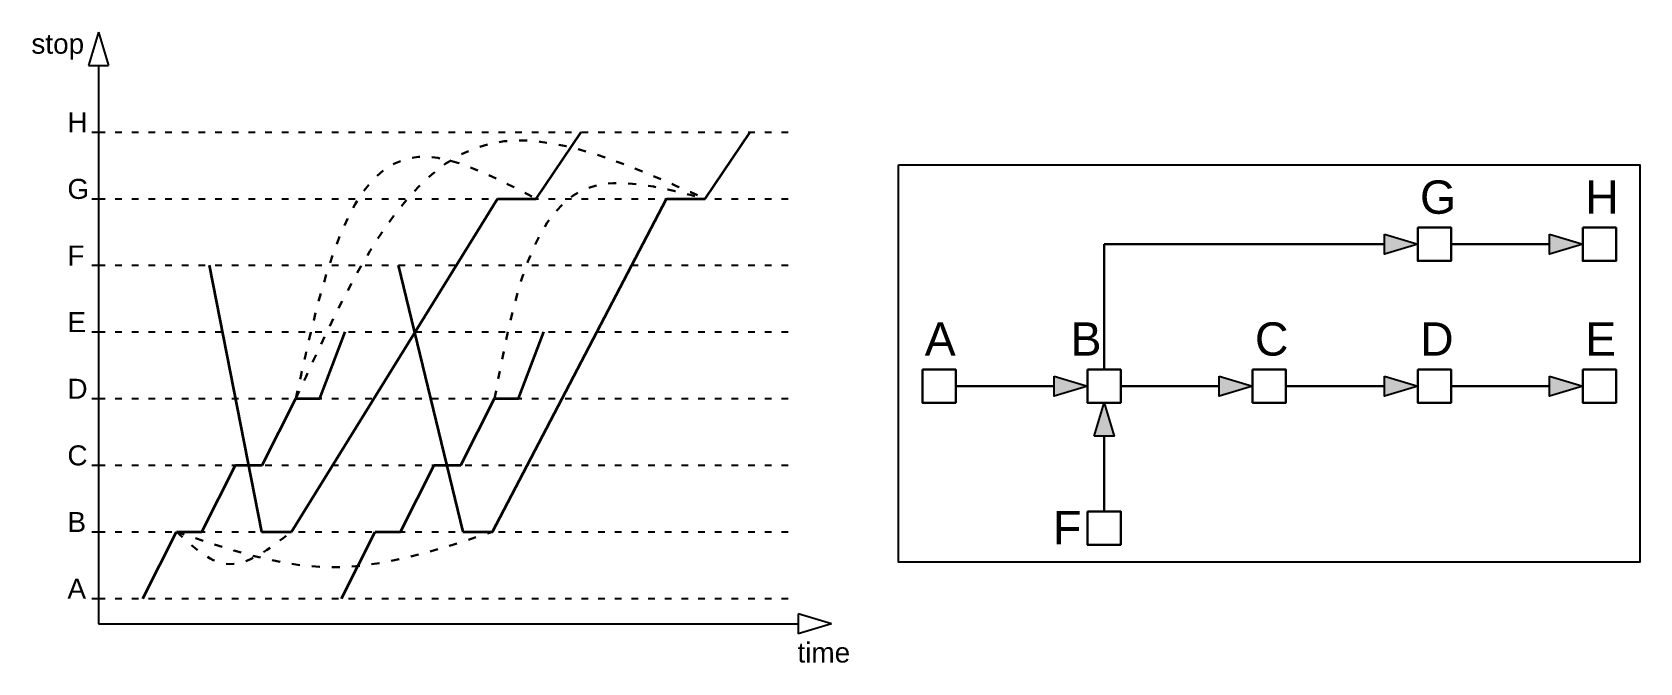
# Model space of a CAD drawing. Header units: millimetres. Extents: x 2160.5 to 2184.6, y 1844.3 to 1853.8.
import ezdxf

# ---------------------------------------------------------------- set-up
doc = ezdxf.new("R2010")
doc.units = ezdxf.units.MM
doc.linetypes.add('ACAD_ISO03W100', pattern=[30, 12, -18])
doc.linetypes.add('ACAD_ISO07W100', pattern=[3, 0, -3])
doc.styles.get("Standard").update_dxf_attribs({"font": 'arial.ttf'})
pattern_1 = [(0, (0.506, 1), (0, 6.985), [5.08, -1.905]), (90, (0.506, 1), (-6.985, 4e-16), [5.08, -1.905])]
pattern_2 = [(0, (1.784, 1), (0, 6.985), [5.08, -1.905]), (90, (1.784, 1), (-6.985, 4e-16), [5.08, -1.905])]
pattern_3 = [(0, (0, 0), (0, 6.985), [5.08, -1.905]), (90, (0, 0), (-6.985, 4e-16), [5.08, -1.905])]

msp = doc.modelspace()

# ---------------------------------------------------------------- hatches: boundary and pattern name
h = msp.add_hatch()
h.set_pattern_fill('ANGLE', color=5)
h.set_pattern_definition(pattern_3)
h.paths.add_polyline_path([(2168.63, 1852.315), (2168.83, 1852.315, 1)])
h.paths.add_polyline_path([(2168.83, 1852.315), (2168.73, 1852.315), (2168.674, 1852.232, 0.601078)])
h.paths.add_polyline_path([(2168.73, 1852.315), (2168.63, 1852.315, 0.249158), (2168.674, 1852.232)])
h = msp.add_hatch()
h.set_pattern_fill('ANGLE', color=5)
h.set_pattern_definition(pattern_3)
h.paths.add_polyline_path([(2171.165, 1852.315), (2171.365, 1852.315, 1)])
h.paths.add_polyline_path([(2171.365, 1852.315), (2171.265, 1852.315), (2171.209, 1852.232, 0.601078)])
h.paths.add_polyline_path([(2171.265, 1852.315), (2171.165, 1852.315, 0.249158), (2171.209, 1852.232)])
h = msp.add_hatch()
h.set_pattern_fill('ANGLE', color=5)
h.set_pattern_definition(pattern_3)
h.paths.add_polyline_path([(2167.574, 1851.315), (2167.474, 1851.315), (2167.421, 1851.23, 0.58755)])
h.paths.add_polyline_path([(2167.374, 1851.315, 0.259802), (2167.421, 1851.23), (2167.474, 1851.315), (2167.574, 1851.315, 1)])
h = msp.add_hatch()
h.set_pattern_fill('ANGLE', color=232)
h.set_pattern_definition(pattern_3)
h.paths.add_polyline_path([(2168.111, 1851.398), (2168.055, 1851.315), (2167.955, 1851.315, 1), (2168.155, 1851.315, 0.249158)])
h.paths.add_polyline_path([(2168.111, 1851.398, 0.601078), (2167.955, 1851.315), (2168.055, 1851.315)])
h = msp.add_hatch()
h.set_pattern_fill('ANGLE', color=5)
h.set_pattern_definition(pattern_3)
h.paths.add_polyline_path([(2170.109, 1851.315), (2170.009, 1851.315), (2169.962, 1851.227, 0.563124)])
h.paths.add_polyline_path([(2169.909, 1851.315, 0.279489), (2169.962, 1851.227), (2170.009, 1851.315), (2170.109, 1851.315, 1)])
h = msp.add_hatch()
h.set_pattern_fill('ANGLE', color=232)
h.set_pattern_definition(pattern_3)
h.paths.add_polyline_path([(2170.689, 1851.315, 0.249158), (2170.645, 1851.398), (2170.589, 1851.315), (2170.489, 1851.315, 1)])
h.paths.add_polyline_path([(2170.645, 1851.398, 0.601078), (2170.489, 1851.315), (2170.589, 1851.315)])
h = msp.add_hatch(color=94)
h.dxf.hatch_style = 1
h.paths.add_polyline_path([(2180.785, 1850.781), (2180.785, 1850.481), (2181.285, 1850.631)])
h = msp.add_hatch(color=94)
h.dxf.hatch_style = 1
h.paths.add_polyline_path([(2183.263, 1850.781), (2183.263, 1850.481), (2183.763, 1850.631)])
h = msp.add_hatch()
h.set_pattern_fill('ANGLE', color=232)
h.set_pattern_definition(pattern_3)
h.paths.add_polyline_path([(2163.046, 1850.315, 1), (2163.246, 1850.315, 1)])
h = msp.add_hatch()
h.set_pattern_fill('ANGLE', color=232)
h.set_pattern_definition(pattern_3)
h.paths.add_polyline_path([(2165.883, 1850.315, 1), (2166.083, 1850.315, 1)])
h = msp.add_hatch()
h.set_pattern_fill('ANGLE', color=5)
h.set_pattern_definition(pattern_3)
h.paths.add_polyline_path([(2165.087, 1849.315, 1), (2165.287, 1849.315, 1)])
h = msp.add_hatch()
h.set_pattern_fill('ANGLE', color=5)
h.set_pattern_definition(pattern_3)
h.paths.add_polyline_path([(2168.268, 1849.315, 1), (2168.068, 1849.315, 1)])
h = msp.add_hatch()
h.set_pattern_fill('ANGLE', color=256)
h.set_pattern_definition([(0, (7.585, 4.673), (0, 6.985), [5.08, -1.905]), (90, (7.585, 4.673), (-6.985, 4e-16), [5.08, -1.905])])
h.paths.add_polyline_path([(2179.572, 1848.988), (2179.072, 1849.138), (2179.072, 1848.838)])
h = msp.add_hatch()
h.set_pattern_fill('ANGLE', color=256)
h.set_pattern_definition([(0, (10.063, 4.673), (0, 6.985), [5.08, -1.905]), (90, (10.063, 4.673), (-6.985, 4e-16), [5.08, -1.905])])
h.paths.add_polyline_path([(2182.05, 1848.988), (2181.55, 1849.138), (2181.55, 1848.838)])
h = msp.add_hatch()
h.set_pattern_fill('ANGLE', color=256)
h.set_pattern_definition([(0, (12.541, 4.673), (0, 6.985), [5.08, -1.905]), (90, (12.541, 4.673), (-6.985, 4e-16), [5.08, -1.905])])
h.paths.add_polyline_path([(2184.528, 1848.988), (2184.028, 1849.138), (2184.028, 1848.838)])
h = msp.add_hatch(color=256)
h.dxf.hatch_style = 1
h.paths.add_polyline_path([(2175.829, 1848.651), (2175.829, 1848.351), (2176.329, 1848.501)])
h = msp.add_hatch(color=256)
h.dxf.hatch_style = 1
h.paths.add_polyline_path([(2178.307, 1848.651), (2178.307, 1848.351), (2178.807, 1848.501)])
h = msp.add_hatch(color=256)
h.dxf.hatch_style = 1
h.paths.add_polyline_path([(2180.785, 1848.651), (2180.785, 1848.351), (2181.285, 1848.501)])
h = msp.add_hatch(color=256)
h.dxf.hatch_style = 1
h.paths.add_polyline_path([(2183.263, 1848.651), (2183.263, 1848.351), (2183.763, 1848.501)])
h = msp.add_hatch()
h.set_pattern_fill('ANGLE', color=5)
h.set_pattern_definition(pattern_3)
h.paths.add_polyline_path([(2164.349, 1848.315, 0.282781), (2164.404, 1848.226), (2164.449, 1848.315), (2164.549, 1848.315, 1)])
h.paths.add_polyline_path([(2164.549, 1848.315), (2164.449, 1848.315), (2164.404, 1848.226, 0.559113)])
h = msp.add_hatch()
h.set_pattern_fill('ANGLE', color=232)
h.set_pattern_definition(pattern_3)
h.paths.add_polyline_path([(2164.907, 1848.315, 0.31155), (2164.843, 1848.409), (2164.807, 1848.315), (2164.707, 1848.315, 1)])
h.paths.add_polyline_path([(2164.843, 1848.409, 0.524913), (2164.707, 1848.315), (2164.807, 1848.315)])
h = msp.add_hatch()
h.set_pattern_fill('ANGLE', color=5)
h.set_pattern_definition(pattern_3)
h.paths.add_polyline_path([(2167.53, 1848.315), (2167.43, 1848.315), (2167.385, 1848.226, 0.559113)])
h.paths.add_polyline_path([(2167.33, 1848.315, 0.282781), (2167.385, 1848.226), (2167.43, 1848.315), (2167.53, 1848.315, 1)])
h = msp.add_hatch()
h.set_pattern_fill('ANGLE', color=232)
h.set_pattern_definition(pattern_3)
h.paths.add_polyline_path([(2167.888, 1848.315, 0.31155), (2167.824, 1848.409), (2167.788, 1848.315), (2167.688, 1848.315, 1)])
h.paths.add_polyline_path([(2167.824, 1848.409, 0.524913), (2167.688, 1848.315), (2167.788, 1848.315)])
h = msp.add_hatch(color=94)
h.dxf.hatch_style = 1
h.paths.add_polyline_path([(2176.429, 1847.751), (2176.729, 1847.751), (2176.579, 1848.251)])
h = msp.add_hatch()
h.set_pattern_fill('ANGLE', color=5)
h.set_pattern_definition(pattern_3)
h.paths.add_polyline_path([(2163.442, 1847.315, 0.282781), (2163.497, 1847.226), (2163.542, 1847.315), (2163.642, 1847.315, 1)])
h.paths.add_polyline_path([(2163.642, 1847.315), (2163.542, 1847.315), (2163.497, 1847.226, 0.559113)])
h = msp.add_hatch()
h.set_pattern_fill('ANGLE', color=232)
h.set_pattern_definition(pattern_3)
h.paths.add_polyline_path([(2164.043, 1847.315, 0.282781), (2163.988, 1847.405), (2163.943, 1847.315), (2163.843, 1847.315, 1)])
h.paths.add_polyline_path([(2163.988, 1847.405, 0.559113), (2163.843, 1847.315), (2163.943, 1847.315)])
h = msp.add_hatch()
h.set_pattern_fill('ANGLE', color=5)
h.set_pattern_definition(pattern_3)
h.paths.add_polyline_path([(2166.623, 1847.315), (2166.523, 1847.315), (2166.478, 1847.226, 0.559113)])
h.paths.add_polyline_path([(2166.423, 1847.315, 0.282781), (2166.478, 1847.226), (2166.523, 1847.315), (2166.623, 1847.315, 1)])
h = msp.add_hatch()
h.set_pattern_fill('ANGLE', color=232)
h.set_pattern_definition(pattern_3)
h.paths.add_polyline_path([(2167.024, 1847.315, 0.282781), (2166.969, 1847.405), (2166.924, 1847.315), (2166.824, 1847.315, 1)])
h.paths.add_polyline_path([(2166.969, 1847.405, 0.559113), (2166.824, 1847.315), (2166.924, 1847.315)])
h = msp.add_hatch()
h.set_pattern_fill('ANGLE', color=5)
h.set_pattern_definition(pattern_1)
h.paths.add_polyline_path([(2162.757, 1846.315), (2162.557, 1846.315, 1)])
h.paths.add_polyline_path([(2162.702, 1846.405, 0.559113), (2162.557, 1846.315), (2162.657, 1846.315)])
h.paths.add_polyline_path([(2162.702, 1846.405), (2162.657, 1846.315), (2162.757, 1846.315, 0.282781)])
h = msp.add_hatch()
h.set_pattern_fill('ANGLE', color=5)
h.set_pattern_definition(pattern_1)
h.paths.add_polyline_path([(2162.757, 1846.315), (2162.557, 1846.315, 1)])
h.paths.add_polyline_path([(2162.702, 1846.405, 0.559113), (2162.557, 1846.315), (2162.657, 1846.315)])
h.paths.add_polyline_path([(2162.702, 1846.405), (2162.657, 1846.315), (2162.757, 1846.315, 0.282781)])
h = msp.add_hatch()
h.set_pattern_fill('ANGLE', color=5)
h.set_pattern_definition(pattern_3)
h.paths.add_polyline_path([(2162.557, 1846.315, 0.282781), (2162.612, 1846.226), (2162.657, 1846.315), (2162.757, 1846.315, 1)])
h.paths.add_polyline_path([(2162.757, 1846.315), (2162.657, 1846.315), (2162.612, 1846.226, 0.559113)])
h = msp.add_hatch()
h.set_pattern_fill('ANGLE', color=232)
h.set_pattern_definition(pattern_3)
h.paths.add_polyline_path([(2163.136, 1846.315, 0.282781), (2163.081, 1846.405), (2163.036, 1846.315), (2162.936, 1846.315, 1)])
h.paths.add_polyline_path([(2163.081, 1846.405, 0.559113), (2162.936, 1846.315), (2163.036, 1846.315)])
h = msp.add_hatch()
h.set_pattern_fill('ANGLE', color=5)
h.set_pattern_definition(pattern_2)
h.paths.add_polyline_path([(2164.034, 1846.315), (2163.834, 1846.315, 1)])
h.paths.add_polyline_path([(2163.98, 1846.405, 0.559113), (2163.834, 1846.315), (2163.934, 1846.315)])
h.paths.add_polyline_path([(2163.98, 1846.405), (2163.934, 1846.315), (2164.034, 1846.315, 0.282781)])
h = msp.add_hatch()
h.set_pattern_fill('ANGLE', color=5)
h.set_pattern_definition(pattern_2)
h.paths.add_polyline_path([(2164.034, 1846.315), (2163.834, 1846.315, 1)])
h.paths.add_polyline_path([(2163.98, 1846.405, 0.559113), (2163.834, 1846.315), (2163.934, 1846.315)])
h.paths.add_polyline_path([(2163.98, 1846.405), (2163.934, 1846.315), (2164.034, 1846.315, 0.282781)])
h = msp.add_hatch()
h.set_pattern_fill('ANGLE', color=5)
h.set_pattern_definition([(0, (1.278, 0), (0, 6.985), [5.08, -1.905]), (90, (1.278, 0), (-6.985, 4e-16), [5.08, -1.905])])
h.paths.add_polyline_path([(2163.834, 1846.315, 0.282781), (2163.889, 1846.226), (2163.934, 1846.315), (2164.034, 1846.315, 1)])
h.paths.add_polyline_path([(2164.034, 1846.315), (2163.934, 1846.315), (2163.889, 1846.226, 0.559113)])
h = msp.add_hatch()
h.set_pattern_fill('ANGLE', color=5)
h.set_pattern_definition(pattern_3)
h.paths.add_polyline_path([(2164.034, 1846.315), (2163.934, 1846.315), (2163.915, 1846.413, 0.35829), (2163.834, 1846.315, 1)])
h.paths.add_polyline_path([(2163.915, 1846.413), (2163.934, 1846.315), (2164.034, 1846.315, 0.472439)])
h = msp.add_hatch()
h.set_pattern_fill('ANGLE', color=232)
h.set_pattern_definition(pattern_3)
h.paths.add_polyline_path([(2164.48, 1846.315, 0.259802), (2164.433, 1846.4), (2164.38, 1846.315), (2164.28, 1846.315, 1)])
h.paths.add_polyline_path([(2164.433, 1846.4, 0.58755), (2164.28, 1846.315), (2164.38, 1846.315)])
h = msp.add_hatch()
h.set_pattern_fill('ANGLE', color=5)
h.set_pattern_definition([(0, (2.981, 0), (0, 6.985), [5.08, -1.905]), (90, (2.981, 0), (-6.985, 4e-16), [5.08, -1.905])])
h.paths.add_polyline_path([(2165.538, 1846.315, 0.282781), (2165.593, 1846.226), (2165.638, 1846.315), (2165.738, 1846.315, 1)])
h.paths.add_polyline_path([(2165.738, 1846.315), (2165.638, 1846.315), (2165.593, 1846.226, 0.559113)])
h = msp.add_hatch()
h.set_pattern_fill('ANGLE', color=5)
h.set_pattern_definition(pattern_3)
h.paths.add_polyline_path([(2165.738, 1846.315), (2165.638, 1846.315), (2165.593, 1846.226, 0.559113)])
h.paths.add_polyline_path([(2165.538, 1846.315, 0.282781), (2165.593, 1846.226), (2165.638, 1846.315), (2165.738, 1846.315, 1)])
h = msp.add_hatch()
h.set_pattern_fill('ANGLE', color=232)
h.set_pattern_definition(pattern_3)
h.paths.add_polyline_path([(2166.117, 1846.315, 0.282781), (2166.062, 1846.405), (2166.017, 1846.315), (2165.917, 1846.315, 1)])
h.paths.add_polyline_path([(2166.062, 1846.405, 0.559113), (2165.917, 1846.315), (2166.017, 1846.315)])
h = msp.add_hatch()
h.set_pattern_fill('ANGLE', color=5)
h.set_pattern_definition(pattern_3)
h.paths.add_polyline_path([(2166.932, 1846.412), (2166.956, 1846.315), (2167.056, 1846.315, 0.485935)])
h.paths.add_polyline_path([(2167.056, 1846.315), (2166.956, 1846.315), (2166.932, 1846.412, 0.345954), (2166.856, 1846.315, 1)])
h = msp.add_hatch()
h.set_pattern_fill('ANGLE', color=232)
h.set_pattern_definition(pattern_3)
h.paths.add_polyline_path([(2167.501, 1846.315, 0.279489), (2167.448, 1846.404), (2167.401, 1846.315), (2167.301, 1846.315, 1)])
h.paths.add_polyline_path([(2167.448, 1846.404, 0.563124), (2167.301, 1846.315), (2167.401, 1846.315)])
h = msp.add_hatch()
h.set_pattern_fill('ANGLE', color=232)
h.set_pattern_definition(pattern_3)
h.paths.add_polyline_path([(2162.251, 1845.315, 1), (2162.051, 1845.315, 1)])
h = msp.add_hatch()
h.set_pattern_fill('ANGLE', color=232)
h.set_pattern_definition(pattern_3)
h.paths.add_polyline_path([(2165.232, 1845.315, 1), (2165.032, 1845.315, 1)])

# ---------------------------------------------------------------- linework, layer by layer
for p, q in [((2161.487, 1853.815), (2161.337, 1853.315)), ((2161.487, 1853.815), (2161.637, 1853.315)), ((2161.337, 1853.315), (2161.637, 1853.315)), ((2161.487, 1853.315), (2161.487, 1844.932)), ((2161.387, 1852.315), (2161.487, 1852.315)), ((2161.387, 1851.315), (2161.487, 1851.315)), ((2161.387, 1850.315), (2161.487, 1850.315)), ((2161.387, 1849.315), (2161.487, 1849.315)), ((2161.387, 1848.315), (2161.487, 1848.315)), ((2161.387, 1847.315), (2161.487, 1847.315)), ((2161.387, 1846.315), (2161.487, 1846.315)), ((2161.387, 1845.315), (2161.487, 1845.315)), ((2171.987, 1845.082), (2171.987, 1844.782)), ((2172.487, 1844.932), (2171.987, 1845.082)), ((2161.487, 1844.932), (2171.987, 1844.932)), ((2172.487, 1844.932), (2171.987, 1844.782))]:
    msp.add_line(p, q)
at = {"linetype": 'ACAD_ISO07W100', "ltscale": 0.05}
for p, q in [((2161.487, 1852.315), (2171.987, 1852.315)), ((2161.487, 1851.315), (2171.987, 1851.315)), ((2161.487, 1850.315), (2171.987, 1850.315)), ((2161.487, 1849.315), (2171.987, 1849.315)), ((2161.487, 1848.315), (2171.987, 1848.315)), ((2161.487, 1847.315), (2171.987, 1847.315)), ((2161.487, 1846.315), (2171.987, 1846.315)), ((2161.487, 1845.315), (2171.987, 1845.315))]:
    msp.add_line(p, q, dxfattribs=at)
at = {"color": 94, "lineweight": 35}
for p, q in [((2168.055, 1851.315), (2168.73, 1852.315)), ((2170.589, 1851.315), (2171.265, 1852.315)), ((2164.38, 1846.315), (2167.474, 1851.315)), ((2167.401, 1846.315), (2170.009, 1851.315)), ((2167.474, 1851.315), (2168.055, 1851.315)), ((2170.009, 1851.315), (2170.589, 1851.315)), ((2163.146, 1850.315), (2163.934, 1846.315)), ((2165.983, 1850.315), (2166.956, 1846.315)), ((2163.934, 1846.315), (2164.38, 1846.315)), ((2166.956, 1846.315), (2167.401, 1846.315))]:
    msp.add_line(p, q, dxfattribs=at)
at = {"color": 94, "lineweight": 30}
for p, q in [((2176.579, 1850.631), (2180.785, 1850.631)), ((2176.579, 1848.751), (2176.579, 1850.631)), ((2181.785, 1850.631), (2183.263, 1850.631)), ((2176.579, 1846.621), (2176.579, 1847.751))]:
    msp.add_line(p, q, dxfattribs=at)
at = {"lineweight": 35}
for p, q in [((2164.807, 1848.315), (2165.187, 1849.315)), ((2167.788, 1848.315), (2168.168, 1849.315)), ((2163.943, 1847.315), (2164.449, 1848.315)), ((2164.449, 1848.315), (2164.807, 1848.315)), ((2166.924, 1847.315), (2167.43, 1848.315)), ((2167.43, 1848.315), (2167.788, 1848.315)), ((2163.036, 1846.315), (2163.542, 1847.315)), ((2163.542, 1847.315), (2163.943, 1847.315)), ((2166.017, 1846.315), (2166.523, 1847.315)), ((2166.523, 1847.315), (2166.924, 1847.315)), ((2162.151, 1845.315), (2162.657, 1846.315)), ((2162.657, 1846.315), (2163.036, 1846.315)), ((2165.132, 1845.315), (2165.638, 1846.315)), ((2165.638, 1846.315), (2166.017, 1846.315))]:
    msp.add_line(p, q, dxfattribs=at)
at = {"lineweight": 30}
for p, q in [((2174.351, 1848.501), (2175.829, 1848.501)), ((2176.829, 1848.501), (2178.307, 1848.501)), ((2179.307, 1848.501), (2180.785, 1848.501)), ((2181.785, 1848.501), (2183.263, 1848.501))]:
    msp.add_line(p, q, dxfattribs=at)
msp.add_lwpolyline([(2173.49, 1851.825), (2184.619, 1851.825), (2184.619, 1845.86), (2173.49, 1845.86)], close=True)
at = {"color": 94}
for points in [[(2180.785, 1850.781), (2181.285, 1850.631), (2180.785, 1850.481), (2180.785, 1850.781)], [(2183.263, 1850.781), (2183.763, 1850.631), (2183.263, 1850.481), (2183.263, 1850.781)], [(2176.429, 1847.751), (2176.579, 1848.251), (2176.729, 1847.751), (2176.429, 1847.751)]]:
    msp.add_lwpolyline(points, dxfattribs=at)
at = {"lineweight": 30}
for points in [[(2181.285, 1850.881), (2181.785, 1850.881), (2181.785, 1850.381), (2181.285, 1850.381)], [(2183.763, 1850.881), (2184.263, 1850.881), (2184.263, 1850.381), (2183.763, 1850.381)], [(2173.851, 1848.751), (2174.351, 1848.751), (2174.351, 1848.251), (2173.851, 1848.251)], [(2176.329, 1848.751), (2176.829, 1848.751), (2176.829, 1848.251), (2176.329, 1848.251)], [(2178.807, 1848.751), (2179.307, 1848.751), (2179.307, 1848.251), (2178.807, 1848.251)], [(2181.285, 1848.751), (2181.785, 1848.751), (2181.785, 1848.251), (2181.285, 1848.251)], [(2183.763, 1848.751), (2184.263, 1848.751), (2184.263, 1848.251), (2183.763, 1848.251)], [(2176.329, 1846.621), (2176.829, 1846.621), (2176.829, 1846.121), (2176.329, 1846.121)]]:
    msp.add_lwpolyline(points, close=True, dxfattribs=at)
for points in [[(2175.829, 1848.651), (2176.329, 1848.501), (2175.829, 1848.351), (2175.829, 1848.651)], [(2178.307, 1848.651), (2178.807, 1848.501), (2178.307, 1848.351), (2178.307, 1848.651)], [(2180.785, 1848.651), (2181.285, 1848.501), (2180.785, 1848.351), (2180.785, 1848.651)], [(2183.263, 1848.651), (2183.763, 1848.501), (2183.263, 1848.351), (2183.263, 1848.651)]]:
    msp.add_lwpolyline(points)
at = {"linetype": 'ACAD_ISO03W100', "lineweight": 30, "ltscale": 0.01}
for points in [[(2164.449, 1848.315), (2167.4, 1852.15), (2170.589, 1851.315)], [(2164.449, 1848.315), (2166.288, 1851.944), (2168.055, 1851.315)], [(2167.43, 1848.315), (2168.94, 1851.51), (2170.589, 1851.315)], [(2162.657, 1846.315), (2164.945, 1845.784), (2167.401, 1846.315)], [(2162.657, 1846.315), (2163.397, 1845.833), (2164.38, 1846.315)]]:
    msp.add_spline(points, degree=3, dxfattribs=at)

# ---------------------------------------------------------------- texts
at = {"attachment_point": 1}
for s, insert, char_height in [('stop', (2160.478, 1853.792), 0.3), ('H', (2161.019, 1852.612), 0.3), ('G', (2161.019, 1851.612), 0.3), ('G', (2181.32, 1851.589), 0.5), ('H', (2183.798, 1851.589), 0.5), ('F', (2161.019, 1850.612), 0.3), ('E', (2161.019, 1849.612), 0.3), ('A', (2173.886, 1849.459), 0.5), ('B', (2176.074, 1849.459), 0.5), ('C', (2178.842, 1849.459), 0.5), ('D', (2181.32, 1849.459), 0.5), ('E', (2183.798, 1849.459), 0.5), ('D', (2161.019, 1848.612), 0.3), ('C', (2161.019, 1847.612), 0.3), ('B', (2161.019, 1846.612), 0.3), ('F', (2175.811, 1846.626), 0.5), ('A', (2161.019, 1845.612), 0.3), ('time', (2171.976, 1844.652), 0.3)]:
    msp.add_mtext_dynamic_manual_height_columns(s, width=0.55138, gutter_width=12.5, heights=[0], dxfattribs=dict(at, insert=insert, char_height=char_height))

doc.saveas('drawing.dxf')
